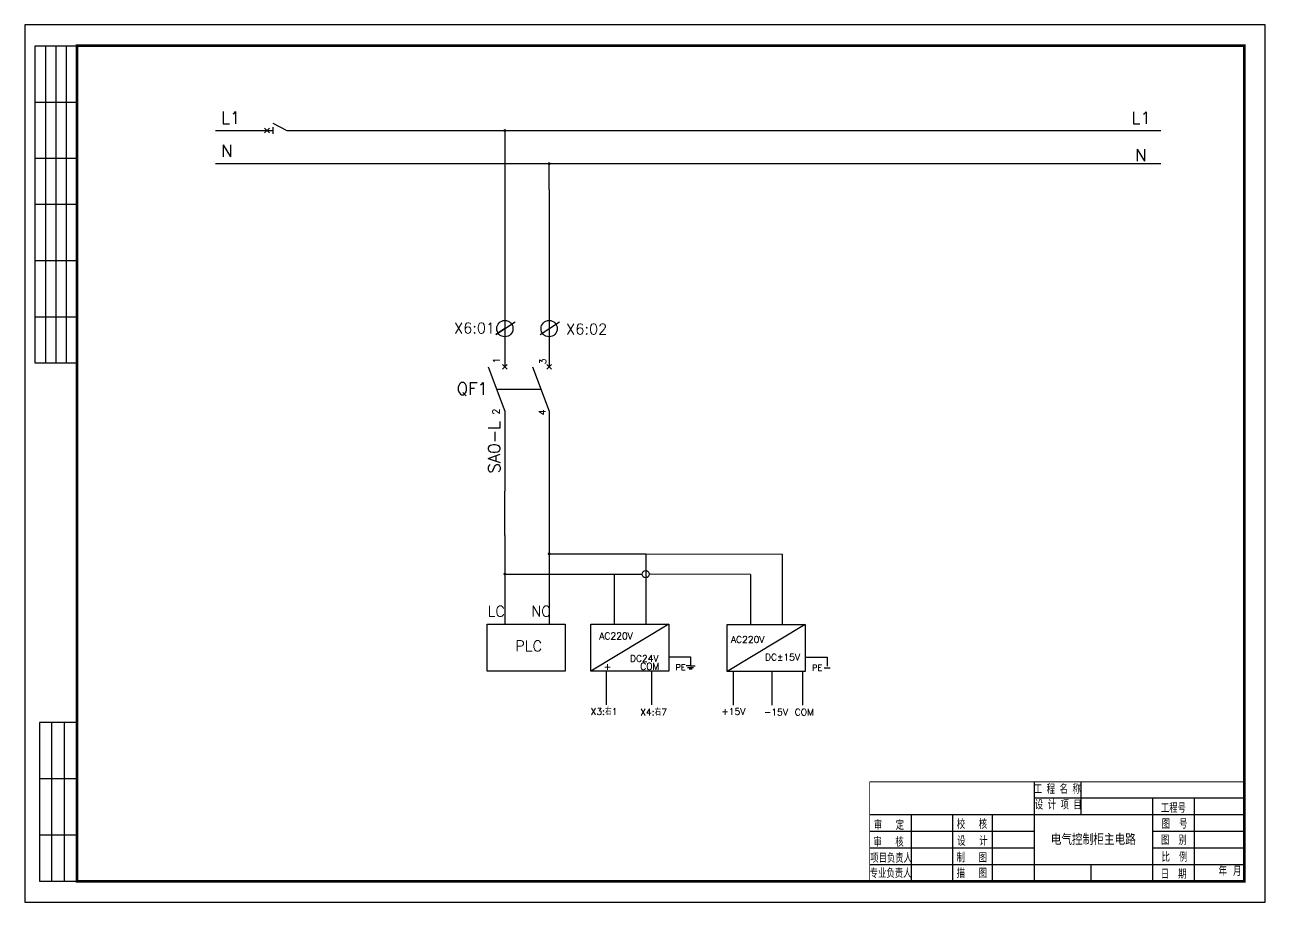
# Model space of a CAD drawing. Header units: inches. Extents: x 9000 to 22395, y 8106 to 17135.
# Drawn here: x 9000 to 9741, y 8115 to 8638 of the extents above; entities that cross this region are included whole.
import ezdxf
from ezdxf.enums import TextEntityAlignment as Align

# ---------------------------------------------------------------- set-up
doc = ezdxf.new("R2010")
doc.units = ezdxf.units.IN
doc.header["$MEASUREMENT"] = 0
for name, pattern in [('DASH', [0.35, 0.25, -0.1]), ('DASHED2', [9.525, 6.35, -3.175]), ('DASHEDX2', [38.1, 25.4, -12.7])]:
    doc.linetypes.add(name, pattern=pattern)
for name, color, linetype in [('厂房注', 4, 'Continuous'), ('红字', 1, 'Continuous'), ('虚线', 7, 'DASHEDX2')]:
    doc.layers.add(name, color=color, linetype=linetype)
doc.styles.add('DSHZ', font='', dxfattribs={"width": 0.7})
doc.styles.get("Standard").update_dxf_attribs({"font": 'txt', "bigfont": 'gbcbig.shx'})
doc.styles.add('工程字', font='gbenor.shx', dxfattribs={"bigfont": 'gbcbig.shx'})
doc.styles.get('DSHZ').set_extended_font_data('SimSun')

msp = doc.modelspace()

# ---------------------------------------------------------------- hatches: boundary and pattern name
at = {"linetype": 'ByBlock', "lineweight": -2}
h = msp.add_hatch(color=0, dxfattribs=at)
edge = h.paths.add_edge_path()
edge.add_arc((9286.72, 8575.28), 0.882, 0, 360)
h = msp.add_hatch(color=0, dxfattribs=at)
edge = h.paths.add_edge_path()
edge.add_arc((9313.18, 8555.49), 0.882, 0, 360)
at = {"layer": '红字', "linetype": 'ByBlock', "lineweight": -2}
h = msp.add_hatch(color=0, dxfattribs=at)
edge = h.paths.add_edge_path()
edge.add_arc((9313.18, 8322.56), 0.882, 0, 360)
h = msp.add_hatch(color=0, dxfattribs=at)
edge = h.paths.add_edge_path()
edge.add_arc((9286.72, 8310.49), 0.882, 0, 360)

# ---------------------------------------------------------------- linework, layer by layer
at = {"color": 0}
for p, q in [((9000.01, 8638.39), (9000.01, 8114.58)), ((9740.84, 8638.39), (9000.01, 8638.39)), ((9740.84, 8114.58), (9740.84, 8638.39)), ((9006.25, 8625.92), (9031.19, 8625.92)), ((9006.25, 8436.35), (9006.25, 8625.92)), ((9012.48, 8436.35), (9012.48, 8625.92)), ((9018.72, 8436.35), (9018.72, 8625.92)), ((9024.95, 8436.35), (9024.95, 8625.92)), ((9031.19, 8436.35), (9031.19, 8625.92)), ((9006.25, 8592.25), (9031.19, 8592.25)), ((9031.19, 8558.57), (9006.25, 8558.57)), ((9012.48, 8531.14), (9012.48, 8558.57)), ((9031.19, 8531.14), (9006.25, 8531.14)), ((9031.19, 8497.46), (9006.25, 8497.46)), ((9031.19, 8463.79), (9006.25, 8463.79)), ((9031.19, 8436.35), (9006.25, 8436.35)), ((9286.72, 8298.17), (9286.72, 8280.53)), ((9031.19, 8221.84), (9008.74, 8221.84)), ((9008.74, 8221.84), (9008.74, 8127.05)), ((9016.22, 8127.05), (9016.22, 8221.84)), ((9023.71, 8127.05), (9023.71, 8221.84)), ((9031.19, 8127.05), (9031.19, 8221.84)), ((9031.19, 8188.16), (9008.74, 8188.16)), ((9602.86, 8186.51), (9602.86, 8127.05)), ((9630.76, 8186.51), (9630.76, 8166.69)), ((9728.36, 8176.6), (9602.86, 8176.6)), ((9673.74, 8127.05), (9673.74, 8176.6)), ((9698.52, 8127.05), (9698.52, 8176.6)), ((9728.36, 8166.69), (9504.61, 8166.69)), ((9529.39, 8166.69), (9529.39, 8127.05)), ((9554.36, 8127.05), (9554.36, 8166.69)), ((9577.89, 8127.05), (9577.89, 8166.69)), ((9602.86, 8156.78), (9504.61, 8156.78)), ((9728.36, 8156.78), (9673.74, 8156.78)), ((9031.19, 8154.49), (9008.74, 8154.49)), ((9602.86, 8146.87), (9504.61, 8146.87)), ((9728.36, 8146.87), (9673.74, 8146.87)), ((9728.36, 8136.96), (9504.61, 8136.96)), ((9636.7, 8136.96), (9636.7, 8127.05)), ((9008.74, 8127.05), (9031.19, 8127.05)), ((9000.01, 8114.58), (9740.84, 8114.58))]:
    msp.add_line(p, q, dxfattribs=at)
at = {"color": 0, "linetype": 'Continuous'}
for p, q in [((9740.84, 8114.58), (9740.84, 8638.39)), ((9740.84, 8114.58), (9740.84, 8638.39)), ((9000.01, 8114.58), (9740.84, 8114.58)), ((9000.01, 8114.58), (9740.84, 8114.58))]:
    msp.add_line(p, q, dxfattribs=at)
for p, q in [((9148.23, 8579.69), (9156.44, 8575.28)), ((9113.94, 8575.28), (9148.23, 8575.28)), ((9146.06, 8576.68), (9143.26, 8573.88)), ((9146.06, 8573.88), (9143.26, 8576.68)), ((9148.23, 8577.26), (9148.23, 8573.3)), ((9156.44, 8575.28), (9678.45, 8575.28)), ((9286.72, 8575.28), (9286.72, 8434.17)), ((9678.45, 8555.49), (9113.94, 8555.49)), ((9313.18, 8540), (9313.18, 8555.49)), ((9313.18, 8540), (9313.18, 8434.17)), ((9281.41, 8453.59), (9292.91, 8461)), ((9307.87, 8453.59), (9319.36, 8461)), ((9286.72, 8457.01), (9281.41, 8453.59)), ((9286.72, 8457.01), (9286.72, 8457.01)), ((9276.83, 8434.17), (9286.72, 8407.71)), ((9288.12, 8435.57), (9285.32, 8432.77)), ((9288.12, 8432.77), (9285.32, 8435.57)), ((9303.28, 8434.17), (9313.18, 8407.71)), ((9314.58, 8435.57), (9311.78, 8432.77)), ((9314.58, 8432.77), (9311.78, 8435.57)), ((9286.72, 8407.71), (9286.72, 8359.9)), ((9313.18, 8407.71), (9313.18, 8280.53)), ((9286.72, 8333.45), (9286.72, 8359.9)), ((9370.84, 8322.56), (9452.35, 8322.28)), ((9352.02, 8310.49), (9368.71, 8310.49)), ((9373.51, 8310.49), (9372.97, 8310.49)), ((9433.53, 8310.21), (9373.51, 8310.49)), ((9384.63, 8280.58), (9338.05, 8252.55)), ((9466.14, 8280.3), (9419.56, 8252.27)), ((9384.63, 8261.1), (9397.66, 8261.1)), ((9397.66, 8261.1), (9397.66, 8255.67)), ((9466.14, 8260.82), (9479.16, 8260.82)), ((9479.16, 8260.82), (9479.16, 8255.39)), ((9397.66, 8255.67), (9395.01, 8255.67)), ((9395.89, 8254.79), (9399.42, 8254.79)), ((9396.77, 8253.91), (9398.54, 8253.91)), ((9397.66, 8255.67), (9400.3, 8255.67)), ((9477.4, 8254.51), (9480.93, 8254.51)), ((9347.14, 8252.55), (9347.14, 8232.45)), ((9374.39, 8252.55), (9374.39, 8232.45)), ((9423.03, 8252.27), (9423.03, 8232.16)), ((9446.1, 8252.27), (9446.1, 8232.16)), ((9464.52, 8252.27), (9464.52, 8232.16))]:
    msp.add_line(p, q)
at = {"linetype": 'ByBlock', "lineweight": -2}
for p, q in [((9286.72, 8333.45), (9286.72, 8298.17)), ((9313.18, 8322.56), (9370.84, 8322.56)), ((9370.84, 8322.56), (9370.84, 8280.58)), ((9452.35, 8322.28), (9452.35, 8280.3)), ((9286.72, 8310.49), (9352.02, 8310.49)), ((9352.02, 8310.49), (9352.02, 8280.58)), ((9433.53, 8310.21), (9433.53, 8280.3))]:
    msp.add_line(p, q, dxfattribs=at)
at = {"color": 0, "const_width": 1.5}
msp.add_lwpolyline([(9031.19, 8127.05), (9728.36, 8127.05), (9728.36, 8625.92), (9031.19, 8625.92)], close=True, dxfattribs=at)
for points in [[(9276.15, 8280.53), (9322.73, 8280.53), (9322.73, 8252.5), (9276.15, 8252.5)], [(9338.05, 8280.58), (9384.63, 8280.58), (9384.63, 8252.55), (9338.05, 8252.55)], [(9419.56, 8280.3), (9466.14, 8280.3), (9466.14, 8252.27), (9419.56, 8252.27)]]:
    msp.add_lwpolyline(points, close=True)
at = {"color": 0, "const_width": 0.557}
for points in [[(9504.61, 8186.51), (9504.61, 8127.05)], [(9728.36, 8186.51), (9504.61, 8186.51)], [(9728.36, 8127.05), (9728.36, 8186.51)]]:
    msp.add_lwpolyline(points, dxfattribs=at)
for centre, radius in [((9286.72, 8457.01), 4.86), ((9313.18, 8457.01), 4.86), ((9370.84, 8310.42), 2.13)]:
    msp.add_circle(centre, radius)
at = {"layer": '虚线', "linetype": 'DASH', "lineweight": -3}
msp.add_line((9281.77, 8420.94), (9308.23, 8420.94), dxfattribs=at)

# ---------------------------------------------------------------- texts
at = {"linetype": 'ByBlock'}
for s, height, p in [('X6:01', 6.35, (9256.4, 8454.19)), ('X6:02', 6.35, (9323.39, 8453.59)), ('LC', 6.35, (9276.42, 8285.09)), ('NC', 6.35, (9302.45, 8285.09)), ('AC220V', 4, (9343.11, 8271.5)), ('PLC', 6.35, (9292.9, 8264.39)), ('AC220V', 4, (9421.72, 8269.38)), ('DC24V', 4, (9361.39, 8258.1)), ('DC±15V', 4, (9442.11, 8258.87)), ('+', 4, (9345.77, 8253.2)), ('COM', 4, (9367.54, 8253.38)), ('X3:右1', 4, (9337.98, 8226.42)), ('X4:右7', 4, (9367.55, 8226.03)), ('+15V', 4, (9416.02, 8226.42)), ('-15V', 4, (9441.41, 8226.03)), ('COM', 4, (9459.83, 8226.03))]:
    msp.add_text(s, height=height, dxfattribs=at).set_placement(p)
at = {"color": 0, "style": '工程字'}
for s, p in [('工 程 名 称', (9602.62, 8179.34)), ('设 计 项 目', (9603.25, 8169.96))]:
    msp.add_text(s, height=4.989, dxfattribs=at).set_placement(p)
for s, p in [('工程号', (9686.04, 8171.13)), ('校   核', (9565.72, 8161.56)), ('图  号', (9686.68, 8161.54)), ('审   定', (9516.13, 8160.99)), ('审   核', (9515.86, 8150.92)), ('设   计', (9565.96, 8151.42)), ('图  别', (9686.31, 8151.99)), ('项目负责人', (9517.4, 8141.32)), ('制   图', (9565.57, 8141.51)), ('比  例', (9686.68, 8141.9)), ('专业负责人', (9517.1, 8132.24)), ('描   图', (9565.57, 8132.24)), ('日  期', (9686.13, 8131.7))]:
    msp.add_text(s, height=4.989, dxfattribs=at).set_placement(p, align=Align.MIDDLE)
at = {"style": 'DSHZ', "width": 0.8}
msp.add_text('电气控制柜主电路 ', height=5.824, dxfattribs=at).set_placement((9612.74, 8149.35, -3.33))
at = {"width": 19.5357, "attachment_point": 1}
for s, insert, char_height in [('L1', (9117.26, 8586.57), 7.236), ('L1', (9661.02, 8586.44), 7.236), ('N', (9117.26, 8566.78), 7.24), ('N', (9663.2, 8564.25), 7.24), ('PE', (9388.7, 8256.57), 3.528), ('PE', (9470.2, 8256.29), 3.528)]:
    msp.add_mtext(s, dxfattribs=dict(at, insert=insert, char_height=char_height))
at = {"linetype": 'ByBlock', "lineweight": -2, "char_height": 4, "width": 4.0052, "attachment_point": 1, "rotation": 90}
for s, insert in [('\\pi1.336;1', (9279.74, 8434.92)), ('\\pi0.66929;3', (9307.39, 8435.04)), ('\\pi0.66929;2', (9279.43, 8405.07)), ('\\pi0.66929;4', (9307.07, 8404.58))]:
    msp.add_mtext(s, dxfattribs=dict(at, insert=insert))
at = {"linetype": 'DASHED2', "lineweight": -2, "insert": (9258, 8424.81), "char_height": 7.236, "width": 37.5577, "attachment_point": 1}
msp.add_mtext('QF1', dxfattribs=at)
at = {"insert": (9280.33, 8386.18), "char_height": 7.236, "width": 19.5357, "attachment_point": 5, "rotation": 90}
msp.add_mtext('SA0-L', dxfattribs=at)
at = {"layer": '厂房注', "color": 0, "style": '工程字'}
for s, p in [('年', (9715.48, 8130.32)), ('月', (9724.12, 8130.32))]:
    msp.add_text(s, height=5.06, dxfattribs=at).set_placement(p, align=Align.CENTER)

doc.saveas('drawing.dxf')
